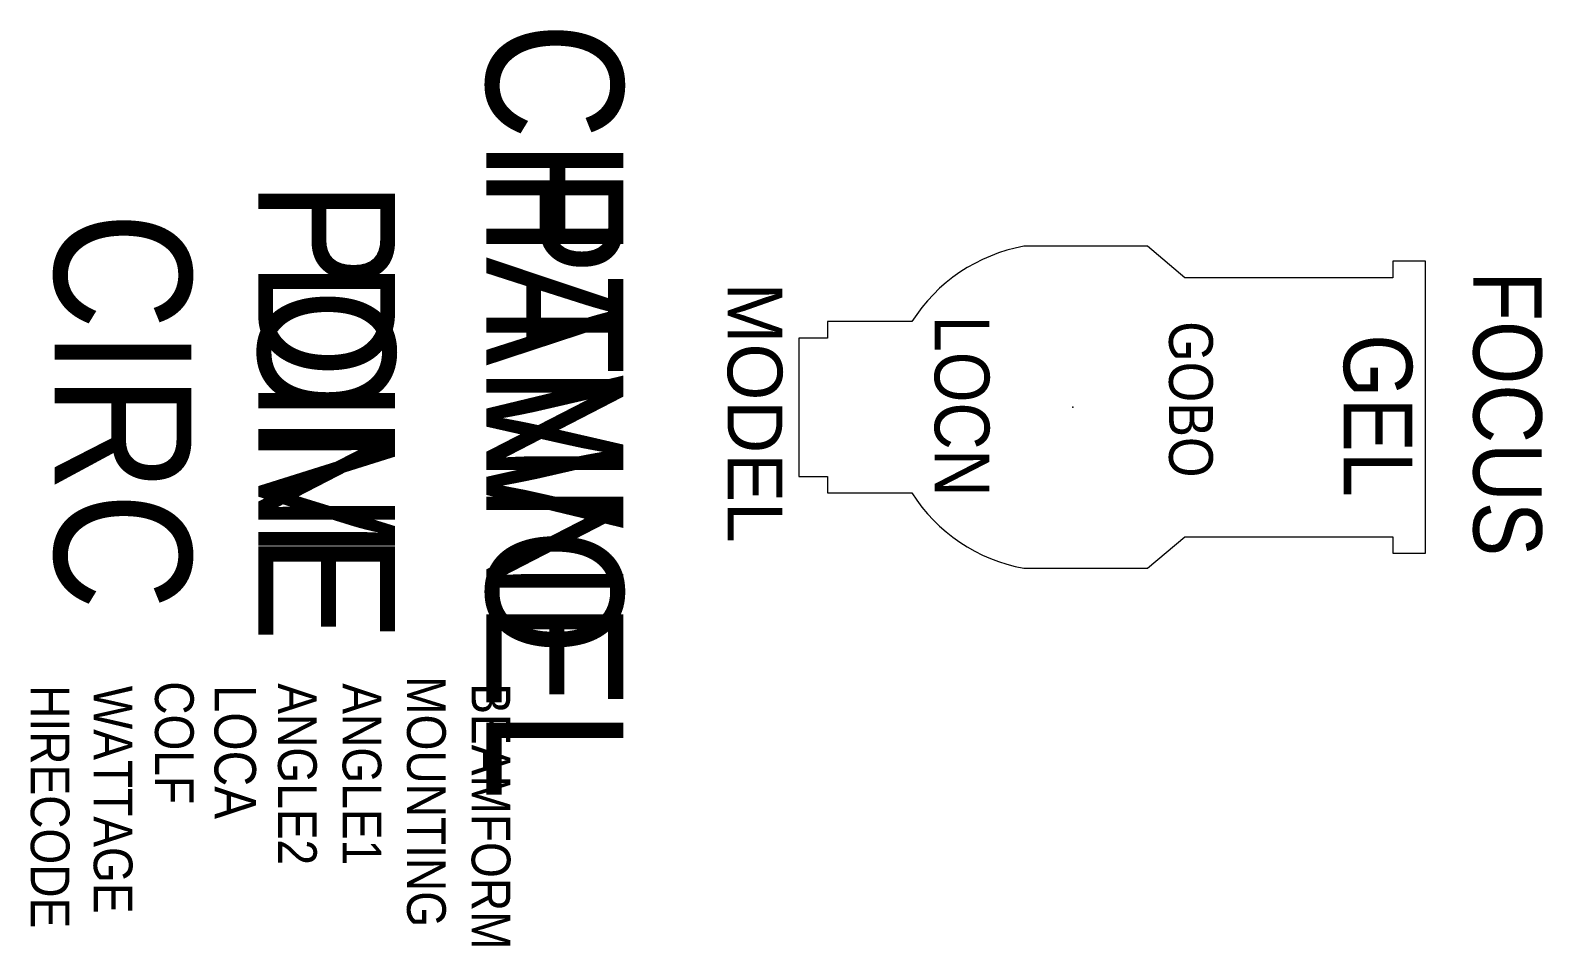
# Model space of a CAD drawing. Extents: x -165 to 941, y -1753 to -1084.
import ezdxf
from ezdxf.enums import TextEntityAlignment as Align

# ---------------------------------------------------------------- set-up
doc = ezdxf.new("R2010")
doc.units = 0
doc.header["$MEASUREMENT"] = 0
doc.layers.get('0').update_dxf_attribs({"linetype": 'CONTINUOUS'})
for name, color, linetype in [('CHANNEL', 3, 'CONTINUOUS'), ('CIRC', 6, 'CONTINUOUS'), ('DIMMER', 4, 'CONTINUOUS'), ('FOCUS', 2, 'CONTINUOUS'), ('GEL', 1, 'CONTINUOUS'), ('LANTERNS', 4, 'CONTINUOUS'), ('LOCATION', 7, 'CONTINUOUS'), ('MODEL', 6, 'CONTINUOUS'), ('PATCH', 5, 'CONTINUOUS'), ('PATCH2', 5, 'CONTINUOUS')]:
    doc.layers.add(name, color=color, linetype=linetype)

msp = doc.modelspace()

# ---------------------------------------------------------------- linework, layer by layer
at = {"color": 7, "linetype": 'CONTINUOUS'}
for p, q in [((651.7, -1241.8), (561.3, -1241.8)), ((679, -1264.8), (651.7, -1241.8)), ((831.1, -1252.8), (831.1, -1264.8)), ((854.8, -1252.8), (831.1, -1252.8)), ((854.8, -1466.2), (854.8, -1252.8)), ((831.1, -1264.8), (679, -1264.8)), ((479.4, -1296.9), (418, -1296.9)), ((418, -1296.9), (418, -1309)), ((418, -1309), (396.9, -1309)), ((396.9, -1309), (396.9, -1410)), ((396.9, -1410), (418, -1410)), ((418, -1410), (418, -1422.1)), ((418, -1422.1), (479.4, -1422.1)), ((651.7, -1477.2), (679, -1454.2)), ((679, -1454.2), (831.1, -1454.2)), ((831.1, -1454.2), (831.1, -1466.2)), ((831.1, -1466.2), (854.8, -1466.2)), ((561.3, -1477.2), (651.7, -1477.2))]:
    msp.add_line(p, q, dxfattribs=at)
for centre, start, end in [((583.5, -1363.1), 100.3431, 147.5257), ((583.5, -1355.9), 212.4763, 259.6564)]:
    msp.add_arc(centre, 123.3, start, end, dxfattribs=at)
msp.add_point((597.1, -1359.5), dxfattribs=at)

# ---------------------------------------------------------------- texts
at = {"layer": 'CHANNEL', "width": 0.89}
msp.add_attdef('CHANNEL', text='', height=100, rotation=270, dxfattribs=at).set_placement((168.6, -1362.2), align=Align.CENTER)
at = {"layer": 'CIRC', "width": 0.89}
msp.add_attdef('CIRC', text='', height=100, rotation=270, dxfattribs=at).set_placement((-147, -1362.2), align=Align.CENTER)
at = {"layer": 'DIMMER', "width": 0.89}
msp.add_attdef('DIM', text='', height=100, rotation=270, dxfattribs=at).set_placement((1.9, -1361.3), align=Align.CENTER)
at = {"layer": 'FOCUS', "color": 30, "width": 0.89}
msp.add_attdef('FOCUS', text='', height=50, rotation=270, dxfattribs=at).set_placement((889.9, -1364.2), align=Align.CENTER)
at = {"layer": 'GEL', "width": 0.89}
for tag, height, p in [('GOBO', 32, (667.5, -1353.7)), ('GEL', 50, (795.2, -1365.6))]:
    msp.add_attdef(tag, text='', height=height, rotation=270, dxfattribs=at).set_placement(p, align=Align.CENTER)
at = {"layer": 'LANTERNS', "color": 0, "width": 0.89, "flags": 1}
for tag, p, s, height in [('HIRECODE', (-164.4, -1562.6), '', 28.3), ('WATTAGE', (-118.4, -1563.1, 0), '575', 28.3), ('COLF', (-73.6, -1559.8), 'N', 28.3), ('LOCA', (-30.1, -1562.4), '', 30.3), ('ANGLE2', (16.3, -1561.3), '37', 28.3), ('ANGLE1', (63.5, -1561.3), '37', 28.3), ('MOUNTING', (110.6, -1556.1), 'STANDARD HOOK CLAMP', 28.305), ('BEAMFORM', (157.8, -1561.3), 'C', 28.3)]:
    msp.add_attdef(tag, p, s, height=height, rotation=270, dxfattribs=at)
at = {"layer": 'LOCATION', "width": 0.89}
msp.add_attdef('LOCN', text='', height=40, rotation=270, dxfattribs=at).set_placement((496.2, -1358.6), align=Align.CENTER)
at = {"layer": 'MODEL'}
msp.add_attdef('MODEL', text='6x9', height=40, rotation=270, dxfattribs=at).set_placement((344.9, -1363.4), align=Align.CENTER)
at = {"layer": 'PATCH', "width": 0.89}
msp.add_attdef('PONE', text='', height=100, rotation=270, dxfattribs=at).set_placement((1.9, -1362.2), align=Align.CENTER)
at = {"layer": 'PATCH2', "width": 0.89}
msp.add_attdef('PTWO', text='', height=100, rotation=270, dxfattribs=at).set_placement((168.6, -1362.2), align=Align.CENTER)

doc.saveas('drawing.dxf')
